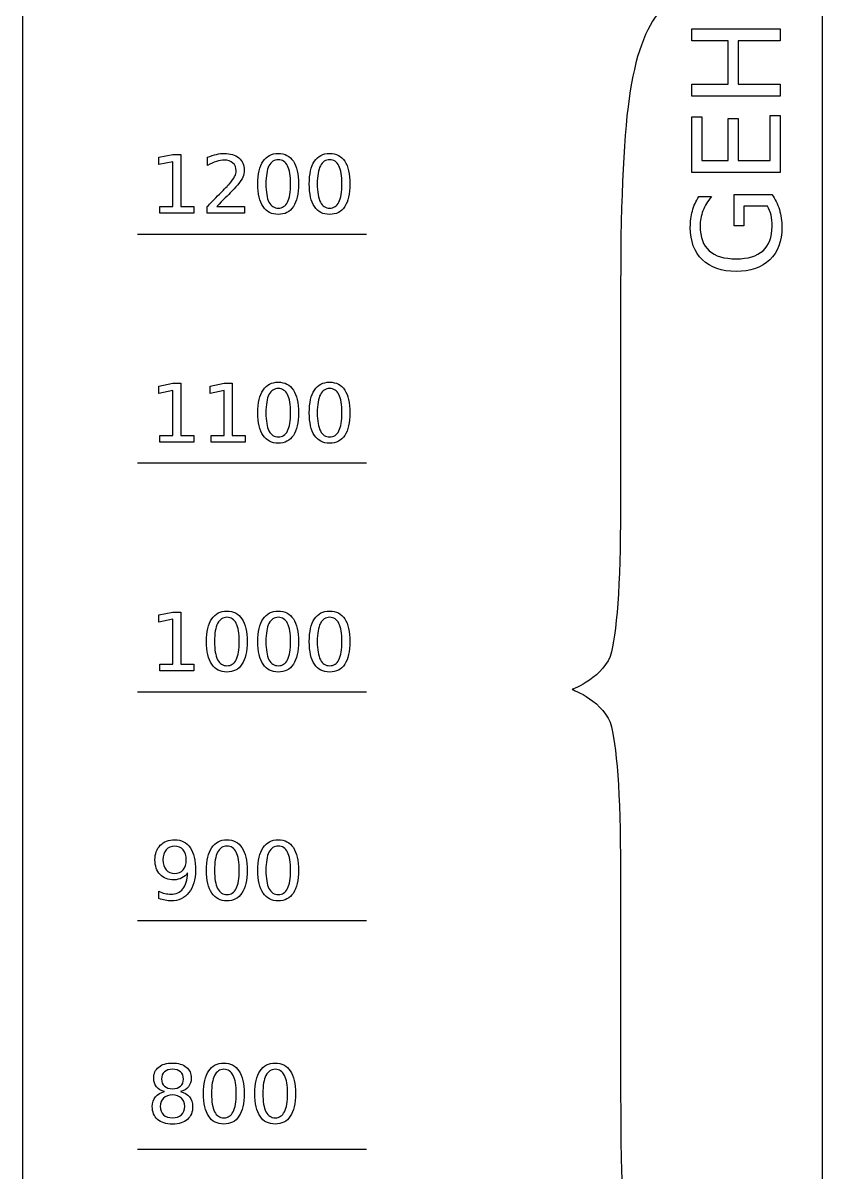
# Model space of a CAD drawing. Extents: x 60 to 130, y -20 to 380.
# Drawn here: x 60 to 129.8, y 78 to 178.5 of the extents above; entities that cross this region are included whole.
import ezdxf

# ---------------------------------------------------------------- set-up
doc = ezdxf.new("R2010")
doc.units = 0
doc.layers.add('Ebene_1', color=7, linetype='CONTINUOUS')

msp = doc.modelspace()

# ---------------------------------------------------------------- linework, layer by layer
at = {"layer": 'Ebene_1', "color": 7}
for p, q in [((59.977161, -20.03527), (59.977161, 380.035316)), ((129.81749, 380.035316), (129.81749, -20.03527)), ((118.44415, 176.90583), (118.44415, 177.9497)), ((118.44415, 177.9497), (126.15944, 177.9497)), ((126.15944, 177.9497), (126.15944, 176.90583)), ((121.60675, 176.90583), (118.44415, 176.90583)), ((121.60675, 173.11278), (121.60675, 176.90583)), ((126.15944, 176.90583), (122.48524, 176.90583)), ((122.48524, 176.90583), (122.48524, 173.11278)), ((118.44415, 172.06892), (118.44415, 173.11278)), ((118.44415, 173.11278), (121.60675, 173.11278)), ((122.48524, 173.11278), (126.15944, 173.11278)), ((126.15944, 173.11278), (126.15944, 172.06892)), ((126.15944, 172.06892), (118.44415, 172.06892)), ((118.44415, 165.38199), (118.44415, 170.26024)), ((118.44415, 170.26024), (119.32265, 170.26024)), ((119.32265, 170.26024), (119.32265, 166.42585)), ((121.60675, 166.42585), (121.60675, 170.10005)), ((121.60675, 170.10005), (122.48524, 170.10005)), ((122.48524, 170.10005), (122.48524, 166.42585)), ((125.28094, 166.42585), (125.28094, 170.35326)), ((125.28094, 170.35326), (126.15944, 170.35326)), ((126.15944, 170.35326), (126.15944, 165.38199)), ((71.844086, 166.711998), (73.073986, 166.960045)), ((73.073986, 166.960045), (73.769895, 166.960045)), ((73.769895, 166.960045), (73.769895, 162.402176)), ((82.289616, 167.053062), (82.289616, 167.053062)), ((86.778577, 167.053062), (86.778577, 167.053062)), ((71.844086, 166.078101), (71.844086, 166.711998)), ((73.080875, 166.326148), (71.844086, 166.078101)), ((73.080875, 162.402176), (73.080875, 166.326148)), ((76.109116, 166.009198), (76.109116, 166.711998)), ((82.289616, 166.501847), (82.289616, 166.501847)), ((86.778577, 166.501847), (86.778577, 166.501847)), ((119.32265, 166.42585), (121.60675, 166.42585)), ((122.48524, 166.42585), (125.28094, 166.42585)), ((126.15944, 165.38199), (118.44415, 165.38199)), ((119.03843, 163.27359), (120.14947, 163.27359)), ((122.12868, 160.73628), (122.12868, 163.47513)), ((122.12868, 163.47513), (125.44114, 163.47513)), ((71.943995, 162.402176), (73.080875, 162.402176)), ((71.943995, 161.816521), (71.943995, 162.402176)), ((74.906778, 161.816521), (71.943995, 161.816521)), ((73.769895, 162.402176), (74.906778, 162.402176)), ((74.906778, 162.402176), (74.906778, 161.816521)), ((76.074665, 161.816521), (76.074665, 162.402176)), ((79.340615, 161.816521), (76.074665, 161.816521)), ((76.911822, 162.402176), (79.340615, 162.402176)), ((76.911822, 162.402176), (76.911822, 162.402176)), ((79.340615, 162.402176), (79.340615, 161.816521)), ((125.05873, 162.4416), (122.98651, 162.4416)), ((122.98651, 162.4416), (122.98651, 160.73628)), ((125.05875, 162.4416), (125.05873, 162.4416)), ((122.98651, 160.73628), (122.12868, 160.73628)), ((112.21679, 155.65937), (112.21679, 137.2257)), ((71.844086, 146.711998), (73.073985, 146.960045)), ((71.844086, 146.078101), (71.844086, 146.711998)), ((73.073985, 146.960045), (73.769895, 146.960045)), ((73.769895, 146.960045), (73.769895, 142.402176)), ((76.333046, 146.711998), (77.562946, 146.960045)), ((76.333046, 146.078101), (76.333046, 146.711998)), ((77.562946, 146.960045), (78.258856, 146.960045)), ((78.258856, 146.960045), (78.258856, 142.402176)), ((82.289616, 147.053062), (82.289616, 147.053062)), ((86.778576, 147.053062), (86.778576, 147.053062)), ((73.080875, 146.326148), (71.844086, 146.078101)), ((73.080875, 142.402176), (73.080875, 146.326148)), ((77.569836, 146.326148), (76.333046, 146.078101)), ((77.569836, 142.402176), (77.569836, 146.326148)), ((82.289616, 146.501847), (82.289616, 146.501847)), ((86.778576, 146.501847), (86.778576, 146.501847)), ((71.943995, 142.402176), (73.080875, 142.402176)), ((71.943995, 141.816521), (71.943995, 142.402176)), ((74.906778, 141.816521), (71.943995, 141.816521)), ((73.769895, 142.402176), (74.906778, 142.402176)), ((74.906778, 142.402176), (74.906778, 141.816521)), ((76.432953, 142.402176), (77.569836, 142.402176)), ((76.432953, 141.816521), (76.432953, 142.402176)), ((79.395736, 141.816521), (76.432953, 141.816521)), ((78.258856, 142.402176), (79.395736, 142.402176)), ((79.395736, 142.402176), (79.395736, 141.816521)), ((71.844086, 126.711994), (73.073985, 126.960041)), ((71.844086, 126.078097), (71.844086, 126.711994)), ((73.073985, 126.960041), (73.769895, 126.960041)), ((73.769895, 126.960041), (73.769895, 122.402172)), ((77.800658, 127.053058), (77.800658, 127.053058)), ((82.289616, 127.053058), (82.289616, 127.053058)), ((86.778576, 127.053058), (86.778576, 127.053058)), ((73.080875, 126.326144), (71.844086, 126.078097)), ((73.080875, 122.402172), (73.080875, 126.326144)), ((77.800658, 126.501843), (77.800658, 126.501843)), ((82.289616, 126.501843), (82.289616, 126.501843)), ((86.778576, 126.501843), (86.778576, 126.501843)), ((71.943995, 122.402172), (73.080875, 122.402172)), ((71.943995, 121.816517), (71.943995, 122.402172)), ((74.906778, 121.816517), (71.943995, 121.816517)), ((73.769895, 122.402172), (74.906778, 122.402172)), ((74.906778, 122.402172), (74.906778, 121.816517)), ((77.800658, 107.053058), (77.800658, 107.053058)), ((77.800658, 106.501843), (77.800658, 106.501843)), ((82.289616, 107.053058), (82.289616, 107.053058)), ((82.289616, 106.501843), (82.289616, 106.501843)), ((73.229015, 104.104057), (73.229015, 104.104057)), ((71.844086, 101.923303), (71.844086, 102.557218)), ((112.21679, 103.18287), (112.21679, 84.74919)), ((71.844086, 101.923303), (71.844086, 101.923303)), ((77.533389, 87.542382), (77.533389, 87.542382)), ((82.022346, 87.542382), (82.022346, 87.542382)), ((77.533389, 86.991167), (77.533389, 86.991167)), ((82.022346, 86.991167), (82.022346, 86.991167)), ((72.093582, 86.143673), (72.093582, 86.143673)), ((72.348518, 85.044689), (72.348518, 85.044689)), ((73.044428, 84.748411), (73.044428, 84.748411))]:
    msp.add_line(p, q, dxfattribs=at)
for points in [[(115.96614, 179.81642), (114.58578, 178.47846), (113.61579, 176.05039), (113.05618, 172.53216)], [(113.05618, 172.53216), (112.49658, 169.01391), (112.21679, 163.38964), (112.21679, 155.65937)], [(76.109116, 166.711998), (76.389317, 166.824538), (76.651144, 166.909516), (76.894598, 166.966935)], [(76.894598, 166.966935), (77.13805, 167.024353), (77.360833, 167.053062), (77.562946, 167.053062)], [(77.562946, 167.053062), (78.095787, 167.053062), (78.520682, 166.919852), (78.837632, 166.653432)], [(80.966699, 166.367489), (81.272164, 166.824538), (81.713137, 167.053062), (82.289616, 167.053062)], [(82.289616, 167.053062), (82.866096, 167.053062), (83.305919, 166.824538), (83.609088, 166.367489)], [(85.45566, 166.367489), (85.761125, 166.824538), (86.202097, 167.053062), (86.778577, 167.053062)], [(86.778577, 167.053062), (87.355056, 167.053062), (87.79488, 166.824538), (88.098048, 166.367489)], [(76.884261, 166.353707), (76.643105, 166.277916), (76.384724, 166.16308), (76.109116, 166.009198)], [(77.576726, 166.467396), (77.358536, 166.467396), (77.127714, 166.4295), (76.884261, 166.353707)], [(78.324311, 166.209014), (78.133682, 166.381269), (77.884487, 166.467396), (77.576726, 166.467396)], [(78.613699, 165.540666), (78.613699, 165.813977), (78.517236, 166.03676), (78.324311, 166.209014)], [(78.837632, 166.653432), (79.15458, 166.387011), (79.313054, 166.031018), (79.313054, 165.585452)], [(80.511947, 164.383114), (80.511947, 165.251277), (80.663531, 165.912736), (80.966699, 166.367489)], [(81.48002, 165.971302), (81.300874, 165.619902), (81.211301, 165.090506), (81.211301, 164.383114)], [(82.289616, 166.501847), (81.931326, 166.501847), (81.661461, 166.324999), (81.48002, 165.971302)], [(83.099215, 165.971302), (82.920069, 166.324999), (82.650203, 166.501847), (82.289616, 166.501847)], [(83.371376, 164.383114), (83.371376, 165.090506), (83.280655, 165.619902), (83.099215, 165.971302)], [(83.609088, 166.367489), (83.914553, 165.912736), (84.067285, 165.251277), (84.067285, 164.383114)], [(85.000907, 164.383114), (85.000907, 165.251277), (85.152492, 165.912736), (85.45566, 166.367489)], [(85.968978, 165.971302), (85.789834, 165.619902), (85.700262, 165.090506), (85.700262, 164.383114)], [(86.778577, 166.501847), (86.420287, 166.501847), (86.15042, 166.324999), (85.968978, 165.971302)], [(87.588172, 165.971302), (87.409028, 166.324999), (87.139163, 166.501847), (86.778577, 166.501847)], [(87.860336, 164.383114), (87.860336, 165.090506), (87.769615, 165.619902), (87.588172, 165.971302)], [(88.098048, 166.367489), (88.403513, 165.912736), (88.556246, 165.251277), (88.556246, 164.383114)], [(78.014254, 164.393449), (78.237036, 164.643792), (78.392066, 164.855091), (78.479341, 165.027346)], [(78.479341, 165.027346), (78.568913, 165.201898), (78.613699, 165.373005), (78.613699, 165.540666)], [(79.192475, 164.98256), (79.114386, 164.794227), (78.970841, 164.571445), (78.761839, 164.314212)], [(79.313054, 165.585452), (79.313054, 165.374153), (79.272861, 165.173188), (79.192475, 164.98256)], [(78.21407, 163.735435), (77.906306, 163.418484), (77.472224, 162.974064), (76.911822, 162.402176)], [(77.152979, 163.501176), (77.610028, 163.962814), (77.897119, 164.260238), (78.014254, 164.393449)], [(78.761839, 164.314212), (78.704421, 164.247605), (78.521831, 164.05468), (78.21407, 163.735435)], [(80.966699, 162.398737), (80.663531, 162.855796), (80.511947, 163.517255), (80.511947, 164.383114)], [(81.211301, 164.383114), (81.211301, 163.678016), (81.300874, 163.148619), (81.48002, 162.794924)], [(83.099215, 162.794924), (83.280655, 163.148619), (83.371376, 163.678016), (83.371376, 164.383114)], [(84.067285, 164.383114), (84.067285, 163.517255), (83.914553, 162.855796), (83.609088, 162.398737)], [(85.45566, 162.398737), (85.152492, 162.855796), (85.000907, 163.517255), (85.000907, 164.383114)], [(85.700262, 164.383114), (85.700262, 163.678016), (85.789834, 163.148619), (85.968978, 162.794924)], [(87.588172, 162.794924), (87.769615, 163.148619), (87.860336, 163.678016), (87.860336, 164.383114)], [(88.556246, 164.383114), (88.556246, 163.517255), (88.403513, 162.855796), (88.098048, 162.398737)], [(76.074665, 162.402176), (76.338788, 162.675491), (76.698226, 163.041824), (77.152979, 163.501176)], [(81.48002, 162.794924), (81.661461, 162.443522), (81.931326, 162.267821), (82.289616, 162.267821)], [(82.289616, 162.267821), (82.650203, 162.267821), (82.920069, 162.443522), (83.099215, 162.794924)], [(85.968978, 162.794924), (86.15042, 162.443522), (86.420287, 162.267821), (86.778577, 162.267821)], [(86.778577, 162.267821), (87.139163, 162.267821), (87.409028, 162.443522), (87.588172, 162.794924)], [(118.49066, 162.01785), (118.61468, 162.472603), (118.79727, 162.891183), (119.03843, 163.27359)], [(120.14947, 163.27359), (119.822183, 162.887737), (119.57586, 162.47777), (119.4105, 162.04369)], [(125.44114, 163.47513), (125.72708, 163.07205), (125.94412, 162.627633), (126.09226, 162.14188)], [(82.289616, 161.716614), (81.713137, 161.716614), (81.272164, 161.943988), (80.966699, 162.398737)], [(83.609088, 162.398737), (83.305919, 161.943988), (82.866096, 161.716614), (82.289616, 161.716614)], [(86.778577, 161.716614), (86.202097, 161.716614), (85.761125, 161.943988), (85.45566, 162.398737)], [(88.098048, 162.398737), (87.79488, 161.943988), (87.355056, 161.716614), (86.778577, 161.716614)], [(118.30462, 160.58642), (118.30462, 161.0894), (118.366633, 161.566543), (118.49066, 162.01785)], [(119.4105, 162.04369), (119.245133, 161.60961), (119.16245, 161.153137), (119.16245, 160.67427)], [(125.35847, 161.66129), (125.293003, 161.950677), (125.193097, 162.21078), (125.05875, 162.4416)], [(126.09226, 162.14188), (126.236953, 161.65612), (126.3093, 161.137633), (126.3093, 160.58642)], [(125.45147, 160.67427), (125.45147, 161.04289), (125.42047, 161.371897), (125.35847, 161.66129)], [(70, 160), (76.666667, 160), (83.333333, 160), (90, 160)], [(119.36399, 157.75455), (118.657743, 158.436677), (118.30462, 159.380633), (118.30462, 160.58642)], [(119.16245, 160.67427), (119.16245, 159.73031), (119.426, 159.02062), (119.9531, 158.5452)], [(124.66082, 158.5452), (125.18792, 159.02062), (125.45147, 159.73031), (125.45147, 160.67427)], [(126.3093, 160.58642), (126.3093, 159.380633), (125.9579, 158.436677), (125.2551, 157.75455)], [(122.30954, 156.73652), (121.04864, 156.73652), (120.06679, 157.075863), (119.36399, 157.75455)], [(119.9531, 158.5452), (120.4802, 158.07322), (121.26568, 157.83723), (122.30954, 157.83723)], [(122.30954, 157.83723), (123.34996, 157.83723), (124.13372, 158.07322), (124.66082, 158.5452)], [(125.2551, 157.75455), (124.548853, 157.075863), (123.567, 156.73652), (122.30954, 156.73652)], [(80.966699, 146.367489), (81.272164, 146.824538), (81.713137, 147.053062), (82.289616, 147.053062)], [(82.289616, 147.053062), (82.866095, 147.053062), (83.305919, 146.824538), (83.609088, 146.367489)], [(85.45566, 146.367489), (85.761125, 146.824538), (86.202097, 147.053062), (86.778576, 147.053062)], [(86.778576, 147.053062), (87.355056, 147.053062), (87.79488, 146.824538), (88.098048, 146.367489)], [(80.511947, 144.383114), (80.511947, 145.251277), (80.663531, 145.912736), (80.966699, 146.367489)], [(81.48002, 145.971302), (81.300874, 145.619902), (81.211301, 145.090506), (81.211301, 144.383114)], [(82.289616, 146.501847), (81.931326, 146.501847), (81.661461, 146.324999), (81.48002, 145.971302)], [(83.099215, 145.971302), (82.920069, 146.324999), (82.650203, 146.501847), (82.289616, 146.501847)], [(83.371376, 144.383114), (83.371376, 145.090506), (83.280655, 145.619902), (83.099215, 145.971302)], [(83.609088, 146.367489), (83.914553, 145.912736), (84.067285, 145.251277), (84.067285, 144.383114)], [(85.000907, 144.383114), (85.000907, 145.251277), (85.152491, 145.912736), (85.45566, 146.367489)], [(85.968978, 145.971302), (85.789834, 145.619902), (85.700262, 145.090506), (85.700262, 144.383114)], [(86.778576, 146.501847), (86.420287, 146.501847), (86.15042, 146.324999), (85.968978, 145.971302)], [(87.588172, 145.971302), (87.409028, 146.324999), (87.139163, 146.501847), (86.778576, 146.501847)], [(87.860336, 144.383114), (87.860336, 145.090506), (87.769615, 145.619902), (87.588172, 145.971302)], [(88.098048, 146.367489), (88.403513, 145.912736), (88.556246, 145.251277), (88.556246, 144.383114)], [(80.966699, 142.398737), (80.663531, 142.855796), (80.511947, 143.517255), (80.511947, 144.383114)], [(81.211301, 144.383114), (81.211301, 143.678016), (81.300874, 143.148619), (81.48002, 142.794924)], [(83.099215, 142.794924), (83.280655, 143.148619), (83.371376, 143.678016), (83.371376, 144.383114)], [(84.067285, 144.383114), (84.067285, 143.517255), (83.914553, 142.855796), (83.609088, 142.398737)], [(85.45566, 142.398737), (85.152491, 142.855796), (85.000907, 143.517255), (85.000907, 144.383114)], [(85.700262, 144.383114), (85.700262, 143.678016), (85.789834, 143.148619), (85.968978, 142.794924)], [(87.588172, 142.794924), (87.769615, 143.148619), (87.860336, 143.678016), (87.860336, 144.383114)], [(88.556246, 144.383114), (88.556246, 143.517255), (88.403513, 142.855796), (88.098048, 142.398737)], [(81.48002, 142.794924), (81.661461, 142.443522), (81.931326, 142.267821), (82.289616, 142.267821)], [(82.289616, 142.267821), (82.650203, 142.267821), (82.920069, 142.443522), (83.099215, 142.794924)], [(85.968978, 142.794924), (86.15042, 142.443522), (86.420287, 142.267821), (86.778576, 142.267821)], [(86.778576, 142.267821), (87.139163, 142.267821), (87.409028, 142.443522), (87.588172, 142.794924)], [(82.289616, 141.716614), (81.713137, 141.716614), (81.272164, 141.943988), (80.966699, 142.398737)], [(83.609088, 142.398737), (83.305919, 141.943988), (82.866095, 141.716614), (82.289616, 141.716614)], [(86.778576, 141.716614), (86.202097, 141.716614), (85.761125, 141.943988), (85.45566, 142.398737)], [(88.098048, 142.398737), (87.79488, 141.943988), (87.355056, 141.716614), (86.778576, 141.716614)], [(70, 140), (76.666667, 140), (83.333333, 140), (90, 140)], [(112.21679, 137.2257), (112.21679, 130.23877), (111.94941, 125.65511), (111.41467, 123.47478)], [(76.477742, 126.367485), (76.783207, 126.824534), (77.224179, 127.053058), (77.800658, 127.053058)], [(77.800658, 127.053058), (78.377136, 127.053058), (78.81696, 126.824534), (79.12013, 126.367485)], [(80.966699, 126.367485), (81.272164, 126.824534), (81.713137, 127.053058), (82.289616, 127.053058)], [(82.289616, 127.053058), (82.866095, 127.053058), (83.305919, 126.824534), (83.609088, 126.367485)], [(85.45566, 126.367485), (85.761125, 126.824534), (86.202097, 127.053058), (86.778576, 127.053058)], [(86.778576, 127.053058), (87.355056, 127.053058), (87.79488, 126.824534), (88.098048, 126.367485)], [(76.022989, 124.38311), (76.022989, 125.251273), (76.174573, 125.912732), (76.477742, 126.367485)], [(76.99106, 125.971298), (76.811914, 125.619898), (76.722341, 125.090502), (76.722341, 124.38311)], [(77.800658, 126.501843), (77.442368, 126.501843), (77.172502, 126.324995), (76.99106, 125.971298)], [(78.610254, 125.971298), (78.43111, 126.324995), (78.161245, 126.501843), (77.800658, 126.501843)], [(78.882418, 124.38311), (78.882418, 125.090502), (78.791697, 125.619898), (78.610254, 125.971298)], [(79.12013, 126.367485), (79.425595, 125.912732), (79.578327, 125.251273), (79.578327, 124.38311)], [(80.511947, 124.38311), (80.511947, 125.251273), (80.663531, 125.912732), (80.966699, 126.367485)], [(81.48002, 125.971298), (81.300874, 125.619898), (81.211301, 125.090502), (81.211301, 124.38311)], [(82.289616, 126.501843), (81.931326, 126.501843), (81.661461, 126.324995), (81.48002, 125.971298)], [(83.099215, 125.971298), (82.920069, 126.324995), (82.650203, 126.501843), (82.289616, 126.501843)], [(83.371376, 124.38311), (83.371376, 125.090502), (83.280655, 125.619898), (83.099215, 125.971298)], [(83.609088, 126.367485), (83.914553, 125.912732), (84.067285, 125.251273), (84.067285, 124.38311)], [(85.000907, 124.38311), (85.000907, 125.251273), (85.152491, 125.912732), (85.45566, 126.367485)], [(85.968978, 125.971298), (85.789834, 125.619898), (85.700262, 125.090502), (85.700262, 124.38311)], [(86.778576, 126.501843), (86.420287, 126.501843), (86.15042, 126.324995), (85.968978, 125.971298)], [(87.588172, 125.971298), (87.409028, 126.324995), (87.139163, 126.501843), (86.778576, 126.501843)], [(87.860336, 124.38311), (87.860336, 125.090502), (87.769615, 125.619898), (87.588172, 125.971298)], [(88.098048, 126.367485), (88.403513, 125.912732), (88.556246, 125.251273), (88.556246, 124.38311)], [(76.477742, 122.398733), (76.174573, 122.855792), (76.022989, 123.517251), (76.022989, 124.38311)], [(76.722341, 124.38311), (76.722341, 123.678012), (76.811914, 123.148615), (76.99106, 122.79492)], [(78.610254, 122.79492), (78.791697, 123.148615), (78.882418, 123.678012), (78.882418, 124.38311)], [(79.578327, 124.38311), (79.578327, 123.517251), (79.425595, 122.855792), (79.12013, 122.398733)], [(80.966699, 122.398733), (80.663531, 122.855792), (80.511947, 123.517251), (80.511947, 124.38311)], [(81.211301, 124.38311), (81.211301, 123.678012), (81.300874, 123.148615), (81.48002, 122.79492)], [(83.099215, 122.79492), (83.280655, 123.148615), (83.371376, 123.678012), (83.371376, 124.38311)], [(84.067285, 124.38311), (84.067285, 123.517251), (83.914553, 122.855792), (83.609088, 122.398733)], [(85.45566, 122.398733), (85.152491, 122.855792), (85.000907, 123.517251), (85.000907, 124.38311)], [(85.700262, 124.38311), (85.700262, 123.678012), (85.789834, 123.148615), (85.968978, 122.79492)], [(87.588172, 122.79492), (87.769615, 123.148615), (87.860336, 123.678012), (87.860336, 124.38311)], [(88.556246, 124.38311), (88.556246, 123.517251), (88.403513, 122.855792), (88.098048, 122.398733)], [(76.99106, 122.79492), (77.172502, 122.443518), (77.442368, 122.267817), (77.800658, 122.267817)], [(77.800658, 122.267817), (78.161245, 122.267817), (78.43111, 122.443518), (78.610254, 122.79492)], [(81.48002, 122.79492), (81.661461, 122.443518), (81.931326, 122.267817), (82.289616, 122.267817)], [(82.289616, 122.267817), (82.650203, 122.267817), (82.920069, 122.443518), (83.099215, 122.79492)], [(85.968978, 122.79492), (86.15042, 122.443518), (86.420287, 122.267817), (86.778576, 122.267817)], [(86.778576, 122.267817), (87.139163, 122.267817), (87.409028, 122.443518), (87.588172, 122.79492)], [(111.41467, 123.47478), (110.87995, 121.29447), (107.98242, 120.20429), (107.98242, 120.20429)], [(77.800658, 121.71661), (77.224179, 121.71661), (76.783207, 121.943984), (76.477742, 122.398733)], [(79.12013, 122.398733), (78.81696, 121.943984), (78.377136, 121.71661), (77.800658, 121.71661)], [(82.289616, 121.71661), (81.713137, 121.71661), (81.272164, 121.943984), (80.966699, 122.398733)], [(83.609088, 122.398733), (83.305919, 121.943984), (82.866095, 121.71661), (82.289616, 121.71661)], [(86.778576, 121.71661), (86.202097, 121.71661), (85.761125, 121.943984), (85.45566, 122.398733)], [(88.098048, 122.398733), (87.79488, 121.943984), (87.355056, 121.71661), (86.778576, 121.71661)], [(70, 120), (76.666667, 120), (83.333333, 120), (90, 120)], [(107.98242, 120.20429), (107.98242, 120.20429), (110.87995, 119.11412), (111.41467, 116.93378)], [(111.41467, 116.93378), (111.94941, 114.75349), (112.21679, 110.16983), (112.21679, 103.18287)], [(71.513357, 105.30295), (71.513357, 105.831198), (71.669535, 106.254945), (71.981891, 106.574191)], [(71.981891, 106.574191), (72.294246, 106.893435), (72.709954, 107.053058), (73.229015, 107.053058)], [(73.229015, 106.501843), (72.916661, 106.501843), (72.668614, 106.393897), (72.484875, 106.178004)], [(73.229015, 107.053058), (73.823869, 107.053058), (74.277474, 106.824534), (74.589828, 106.367485)], [(73.969711, 106.178004), (73.788269, 106.393897), (73.54137, 106.501843), (73.229015, 106.501843)], [(76.477742, 106.367485), (76.783207, 106.824534), (77.224179, 107.053058), (77.800658, 107.053058)], [(77.800658, 106.501843), (77.442368, 106.501843), (77.172502, 106.324995), (76.99106, 105.971298)], [(77.800658, 107.053058), (78.377136, 107.053058), (78.81696, 106.824534), (79.12013, 106.367485)], [(78.610254, 105.971298), (78.43111, 106.324995), (78.161245, 106.501843), (77.800658, 106.501843)], [(80.966699, 106.367485), (81.272164, 106.824534), (81.713137, 107.053058), (82.289616, 107.053058)], [(82.289616, 106.501843), (81.931326, 106.501843), (81.661461, 106.324995), (81.48002, 105.971298)], [(82.289616, 107.053058), (82.866095, 107.053058), (83.305919, 106.824534), (83.609088, 106.367485)], [(83.099215, 105.971298), (82.920069, 106.324995), (82.650203, 106.501843), (82.289616, 106.501843)], [(72.484875, 106.178004), (72.303432, 105.964408), (72.212711, 105.672723), (72.212711, 105.30295)], [(74.24532, 105.30295), (74.24532, 105.672723), (74.15345, 105.964408), (73.969711, 106.178004)], [(74.589828, 106.367485), (74.90448, 105.912732), (75.061805, 105.251273), (75.061805, 104.38311)], [(76.022989, 104.38311), (76.022989, 105.251273), (76.174573, 105.912732), (76.477742, 106.367485)], [(76.99106, 105.971298), (76.811914, 105.619898), (76.722341, 105.090502), (76.722341, 104.38311)], [(78.882418, 104.38311), (78.882418, 105.090502), (78.791697, 105.619898), (78.610254, 105.971298)], [(79.12013, 106.367485), (79.425595, 105.912732), (79.578327, 105.251273), (79.578327, 104.38311)], [(80.511947, 104.38311), (80.511947, 105.251273), (80.663531, 105.912732), (80.966699, 106.367485)], [(81.48002, 105.971298), (81.300874, 105.619898), (81.211301, 105.090502), (81.211301, 104.38311)], [(83.371376, 104.38311), (83.371376, 105.090502), (83.280655, 105.619898), (83.099215, 105.971298)], [(83.609088, 106.367485), (83.914553, 105.912732), (84.067285, 105.251273), (84.067285, 104.38311)], [(71.961219, 104.024819), (71.662644, 104.337174), (71.513357, 104.763218), (71.513357, 105.30295)], [(72.212711, 105.30295), (72.212711, 104.930879), (72.303432, 104.638046), (72.484875, 104.424451)], [(73.969711, 104.424451), (74.15345, 104.638046), (74.24532, 104.930879), (74.24532, 105.30295)], [(73.184229, 103.559724), (72.669761, 103.559724), (72.262091, 103.714756), (71.961219, 104.024819)], [(72.484875, 104.424451), (72.668614, 104.210855), (72.916661, 104.104057), (73.229015, 104.104057)], [(73.862912, 103.718204), (73.658504, 103.612551), (73.432276, 103.559724), (73.184229, 103.559724)], [(73.229015, 104.104057), (73.54137, 104.104057), (73.788269, 104.210855), (73.969711, 104.424451)], [(74.369343, 104.172957), (74.236132, 103.975439), (74.067322, 103.823854), (73.862912, 103.718204)], [(73.952484, 102.763911), (74.195938, 103.073967), (74.334891, 103.543649), (74.369343, 104.172957)], [(75.061805, 104.38311), (75.061805, 103.572372), (74.86888, 102.924698), (74.483029, 102.440087)], [(76.477742, 102.398733), (76.174573, 102.855792), (76.022989, 103.517251), (76.022989, 104.38311)], [(76.722341, 104.38311), (76.722341, 103.678012), (76.811914, 103.148615), (76.99106, 102.79492)], [(78.610254, 102.79492), (78.791697, 103.148615), (78.882418, 103.678012), (78.882418, 104.38311)], [(79.578327, 104.38311), (79.578327, 103.517251), (79.425595, 102.855792), (79.12013, 102.398733)], [(80.966699, 102.398733), (80.663531, 102.855792), (80.511947, 103.517251), (80.511947, 104.38311)], [(81.211301, 104.38311), (81.211301, 103.678012), (81.300874, 103.148615), (81.48002, 102.79492)], [(83.099215, 102.79492), (83.280655, 103.148615), (83.371376, 103.678012), (83.371376, 104.38311)], [(84.067285, 104.38311), (84.067285, 103.517251), (83.914553, 102.855792), (83.609088, 102.398733)], [(71.844086, 102.557218), (72.018638, 102.474527), (72.195487, 102.411362), (72.374631, 102.367724)], [(72.901731, 102.302266), (73.361078, 102.302266), (73.711329, 102.456147), (73.952484, 102.763911)], [(76.99106, 102.79492), (77.172502, 102.443518), (77.442368, 102.267817), (77.800658, 102.267817)], [(77.800658, 102.267817), (78.161245, 102.267817), (78.43111, 102.443518), (78.610254, 102.79492)], [(81.48002, 102.79492), (81.661461, 102.443518), (81.931326, 102.267817), (82.289616, 102.267817)], [(82.289616, 102.267817), (82.650203, 102.267817), (82.920069, 102.443518), (83.099215, 102.79492)], [(72.402193, 101.768284), (72.223047, 101.802732), (72.037011, 101.854405), (71.844086, 101.923303)], [(72.374631, 102.367724), (72.553777, 102.324085), (72.729477, 102.302266), (72.901731, 102.302266)], [(72.932738, 101.71661), (72.758185, 101.71661), (72.581337, 101.733835), (72.402193, 101.768284)], [(74.483029, 102.440087), (74.099475, 101.957769), (73.582711, 101.71661), (72.932738, 101.71661)], [(77.800658, 101.71661), (77.224179, 101.71661), (76.783207, 101.943984), (76.477742, 102.398733)], [(79.12013, 102.398733), (78.81696, 101.943984), (78.377136, 101.71661), (77.800658, 101.71661)], [(82.289616, 101.71661), (81.713137, 101.71661), (81.272164, 101.943984), (80.966699, 102.398733)], [(83.609088, 102.398733), (83.305919, 101.943984), (82.866095, 101.71661), (82.289616, 101.71661)], [(70, 100), (76.666667, 100), (83.333333, 100), (90, 100)], [(71.838645, 87.184094), (72.132626, 87.422952), (72.534553, 87.542382), (73.044428, 87.542382)], [(73.044428, 87.542382), (73.5566, 87.542382), (73.958527, 87.422952), (74.250211, 87.184094)], [(76.210472, 86.856809), (76.515937, 87.313858), (76.956909, 87.542382), (77.533389, 87.542382)], [(77.533389, 87.542382), (78.109866, 87.542382), (78.54969, 87.313858), (78.85286, 86.856809)], [(80.69943, 86.856809), (81.004895, 87.313858), (81.445867, 87.542382), (82.022346, 87.542382)], [(82.022346, 87.542382), (82.598826, 87.542382), (83.03865, 87.313858), (83.341818, 86.856809)], [(71.401117, 86.20913), (71.401117, 86.620245), (71.54696, 86.945233), (71.838645, 87.184094)], [(72.341629, 86.767235), (72.176264, 86.617948), (72.093582, 86.410094), (72.093582, 86.143673)], [(73.044428, 86.991167), (72.743556, 86.991167), (72.50929, 86.916523), (72.341629, 86.767235)], [(73.743783, 86.767235), (73.576122, 86.916523), (73.343003, 86.991167), (73.044428, 86.991167)], [(73.998719, 86.143673), (73.998719, 86.410094), (73.913741, 86.617948), (73.743783, 86.767235)], [(74.250211, 87.184094), (74.541897, 86.945233), (74.687739, 86.620245), (74.687739, 86.20913)], [(75.755719, 84.872434), (75.755719, 85.740597), (75.907304, 86.402056), (76.210472, 86.856809)], [(76.72379, 86.460622), (76.544644, 86.109222), (76.455071, 85.579826), (76.455071, 84.872434)], [(77.533389, 86.991167), (77.175099, 86.991167), (76.905233, 86.814319), (76.72379, 86.460622)], [(78.342985, 86.460622), (78.16384, 86.814319), (77.893975, 86.991167), (77.533389, 86.991167)], [(78.615148, 84.872434), (78.615148, 85.579826), (78.524427, 86.109222), (78.342985, 86.460622)], [(78.85286, 86.856809), (79.158325, 86.402056), (79.311058, 85.740597), (79.311058, 84.872434)], [(80.244677, 84.872434), (80.244677, 85.740597), (80.396261, 86.402056), (80.69943, 86.856809)], [(81.212751, 86.460622), (81.033605, 86.109222), (80.944032, 85.579826), (80.944032, 84.872434)], [(82.022346, 86.991167), (81.664057, 86.991167), (81.394191, 86.814319), (81.212751, 86.460622)], [(82.831945, 86.460622), (82.652799, 86.814319), (82.382933, 86.991167), (82.022346, 86.991167)], [(83.104106, 84.872434), (83.104106, 85.579826), (83.013386, 86.109222), (82.831945, 86.460622)], [(83.341818, 86.856809), (83.647283, 86.402056), (83.800016, 85.740597), (83.800016, 84.872434)], [(71.649164, 85.461545), (71.483799, 85.665953), (71.401117, 85.915148), (71.401117, 86.20913)], [(72.348518, 85.044689), (72.049943, 85.118183), (71.816825, 85.257135), (71.649164, 85.461545)], [(72.093582, 86.143673), (72.093582, 85.877253), (72.176264, 85.669399), (72.341629, 85.52011)], [(72.341629, 85.52011), (72.50929, 85.370824), (72.743556, 85.29618), (73.044428, 85.29618)], [(73.044428, 85.29618), (73.343003, 85.29618), (73.576122, 85.370824), (73.743783, 85.52011)], [(73.743783, 85.52011), (73.913741, 85.669399), (73.998719, 85.877253), (73.998719, 86.143673)], [(74.436248, 85.461545), (74.270883, 85.257135), (74.040061, 85.118183), (73.743783, 85.044689)], [(74.687739, 86.20913), (74.687739, 85.915148), (74.603909, 85.665953), (74.436248, 85.461545)], [(71.280538, 83.752768), (71.280538, 84.081206), (71.374705, 84.359114), (71.563037, 84.586491)], [(71.563037, 84.586491), (71.751369, 84.813867), (72.013196, 84.9666), (72.348518, 85.044689)], [(72.262391, 84.483137), (72.074059, 84.306289), (71.979893, 84.062833), (71.979893, 83.752768)], [(73.044428, 84.748411), (72.713699, 84.748411), (72.45302, 84.659986), (72.262391, 84.483137)], [(73.826465, 84.483137), (73.638133, 84.659986), (73.377454, 84.748411), (73.044428, 84.748411)], [(73.743783, 85.044689), (74.079105, 84.9666), (74.339784, 84.813867), (74.52582, 84.586491)], [(74.112408, 83.752768), (74.112408, 84.062833), (74.017094, 84.306289), (73.826465, 84.483137)], [(74.52582, 84.586491), (74.714152, 84.359114), (74.808318, 84.081206), (74.808318, 83.752768)], [(76.210472, 82.888057), (75.907304, 83.345116), (75.755719, 84.006575), (75.755719, 84.872434)], [(76.455071, 84.872434), (76.455071, 84.167336), (76.544644, 83.637939), (76.72379, 83.284244)], [(78.342985, 83.284244), (78.524427, 83.637939), (78.615148, 84.167336), (78.615148, 84.872434)], [(79.311058, 84.872434), (79.311058, 84.006575), (79.158325, 83.345116), (78.85286, 82.888057)], [(80.69943, 82.888057), (80.396261, 83.345116), (80.244677, 84.006575), (80.244677, 84.872434)], [(80.944032, 84.872434), (80.944032, 84.167336), (81.033605, 83.637939), (81.212751, 83.284244)], [(82.831945, 83.284244), (83.013386, 83.637939), (83.104106, 84.167336), (83.104106, 84.872434)], [(83.800016, 84.872434), (83.800016, 84.006575), (83.647283, 83.345116), (83.341818, 82.888057)], [(112.21679, 84.74919), (112.21679, 76.96938), (112.50281, 71.32038), (113.07484, 67.80212)], [(71.735291, 82.605561), (71.432123, 82.871979), (71.280538, 83.254381), (71.280538, 83.752768)], [(71.979893, 83.752768), (71.979893, 83.442712), (72.074059, 83.19926), (72.262391, 83.022412)], [(73.826465, 83.022412), (74.017094, 83.201553), (74.112408, 83.445005), (74.112408, 83.752768)], [(74.808318, 83.752768), (74.808318, 83.254381), (74.655585, 82.871979), (74.35012, 82.605561)], [(73.044428, 82.205934), (72.477135, 82.205934), (72.040756, 82.339143), (71.735291, 82.605561)], [(72.262391, 83.022412), (72.45302, 82.845565), (72.713699, 82.757141), (73.044428, 82.757141)], [(73.044428, 82.757141), (73.375157, 82.757141), (73.635836, 82.845565), (73.826465, 83.022412)], [(74.35012, 82.605561), (74.046952, 82.339143), (73.611721, 82.205934), (73.044428, 82.205934)], [(77.533389, 82.205934), (76.956909, 82.205934), (76.515937, 82.433308), (76.210472, 82.888057)], [(76.72379, 83.284244), (76.905233, 82.932842), (77.175099, 82.757141), (77.533389, 82.757141)], [(77.533389, 82.757141), (77.893975, 82.757141), (78.16384, 82.932842), (78.342985, 83.284244)], [(78.85286, 82.888057), (78.54969, 82.433308), (78.109866, 82.205934), (77.533389, 82.205934)], [(82.022346, 82.205934), (81.445867, 82.205934), (81.004895, 82.433308), (80.69943, 82.888057)], [(81.212751, 83.284244), (81.394191, 82.932842), (81.664057, 82.757141), (82.022346, 82.757141)], [(82.022346, 82.757141), (82.382933, 82.757141), (82.652799, 82.932842), (82.831945, 83.284244)], [(83.341818, 82.888057), (83.03865, 82.433308), (82.598826, 82.205934), (82.022346, 82.205934)], [(70, 80), (76.666667, 80), (83.333333, 80), (90, 80)]]:
    msp.add_open_spline(points, degree=3, dxfattribs=at)

doc.saveas('drawing.dxf')
